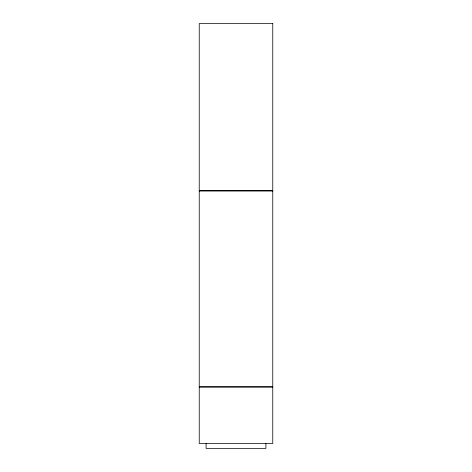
<?xml version="1.0" encoding="UTF-8"?>
<svg xmlns="http://www.w3.org/2000/svg" width="472" height="472" viewBox="0 0 472 472"><rect width="100%" height="100%" fill="white"/><g stroke="black" fill="none" stroke-linecap="round" stroke-linejoin="round"><path stroke-width="0.71" d="M272.668 190.641L272.668 191.03M272.668 386.727L272.668 387.123M265.901 443.497L265.901 448.4L206.099 448.4L206.099 443.497M199.526 190.641L199.526 191.03M199.526 386.727L199.526 387.123M199.332 190.641L199.332 191.03M272.769 23.6L199.231 23.6L199.231 190.641L272.769 190.641L272.769 23.6M272.769 191.03L199.231 191.03L199.231 386.727L272.769 386.727L272.769 191.03M272.769 387.123L199.231 387.123L199.231 443.497L272.769 443.497L272.769 387.123"/></g></svg>
